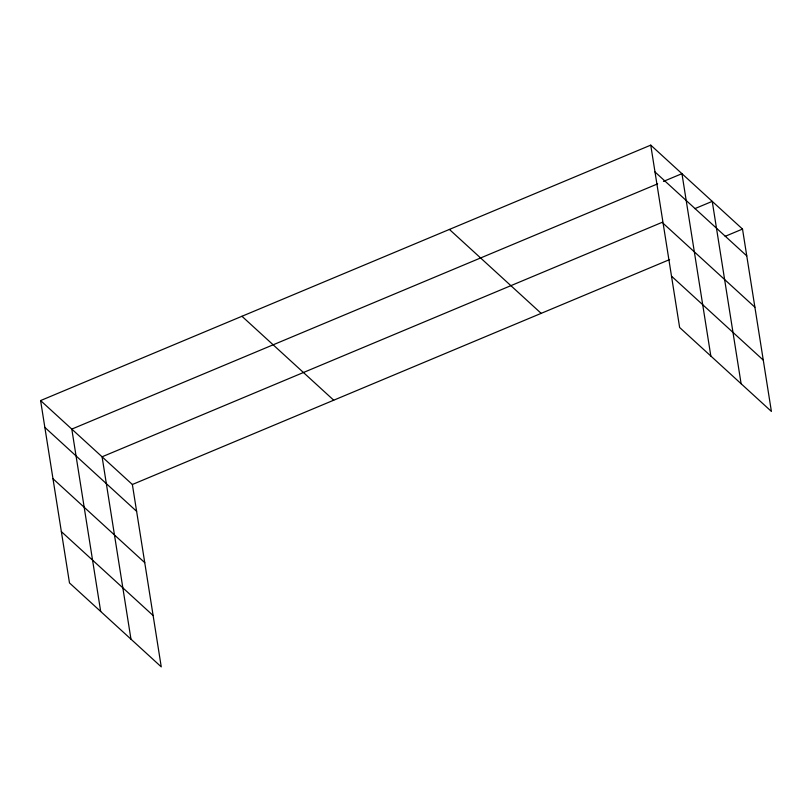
<?xml version="1.0" encoding="UTF-8"?>
<svg xmlns="http://www.w3.org/2000/svg" width="812" height="812" viewBox="0 0 812 812"><rect width="100%" height="100%" fill="white"/><g stroke="black" fill="none" stroke-linecap="round" stroke-linejoin="round"><path stroke-width="1.22" d="M40.6 400.57L132.366 484.5L161.253 666.865L69.487 582.935L40.6 400.57L650.747 145.135L742.513 229.065L771.4 411.43L679.634 327.5L650.747 145.135M657.649 183.847L71.801 429.101L100.688 611.466M663.434 181.421L681.948 173.666L710.835 356.042M662.47 222.204L102.089 456.801L130.965 639.166M694.879 208.633L712.236 201.366L741.112 383.731M132.366 484.5L669.616 259.586M725.157 236.333L742.513 229.065M655 171.961L746.766 255.892M663.12 223.29L754.896 307.22M671.504 276.171L763.27 360.102M449.401 229.431L541.168 313.361M241.946 316.274L333.722 400.204M44.853 427.396L136.619 511.327M52.983 478.725L144.749 562.655M61.357 531.606L153.123 615.537"/></g></svg>
